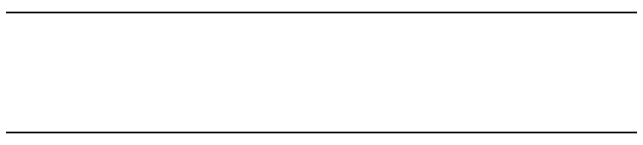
# Model space of a CAD drawing. Header units: metres. Extents: x 2 to 41.4, y 0.9 to 39.
# Drawn here: x 36.187 to 37.997, y 15.223 to 15.575 of the extents above; entities that cross this region are included whole.
import ezdxf

# ---------------------------------------------------------------- set-up
doc = ezdxf.new("R2010")
doc.units = ezdxf.units.M
doc.layers.add('BSA_MATERIAL_SECTION', color=7, linetype='Continuous')

msp = doc.modelspace()

# ---------------------------------------------------------------- linework, layer by layer
at = {"layer": 'BSA_MATERIAL_SECTION'}
for p, q in [((36.2882, 15.5747), (33.4697, 15.5747)), ((33.4697, 15.5739), (36.2882, 15.5739)), ((36.2882, 15.5747), (39.1066, 15.5747)), ((39.1066, 15.5739), (36.2882, 15.5739)), ((33.4697, 15.2239), (36.2882, 15.2239)), ((36.2882, 15.2231), (33.4697, 15.2231)), ((39.1066, 15.2239), (36.2882, 15.2239)), ((36.2882, 15.2231), (39.1066, 15.2231))]:
    msp.add_line(p, q, dxfattribs=at)

doc.saveas('drawing.dxf')
